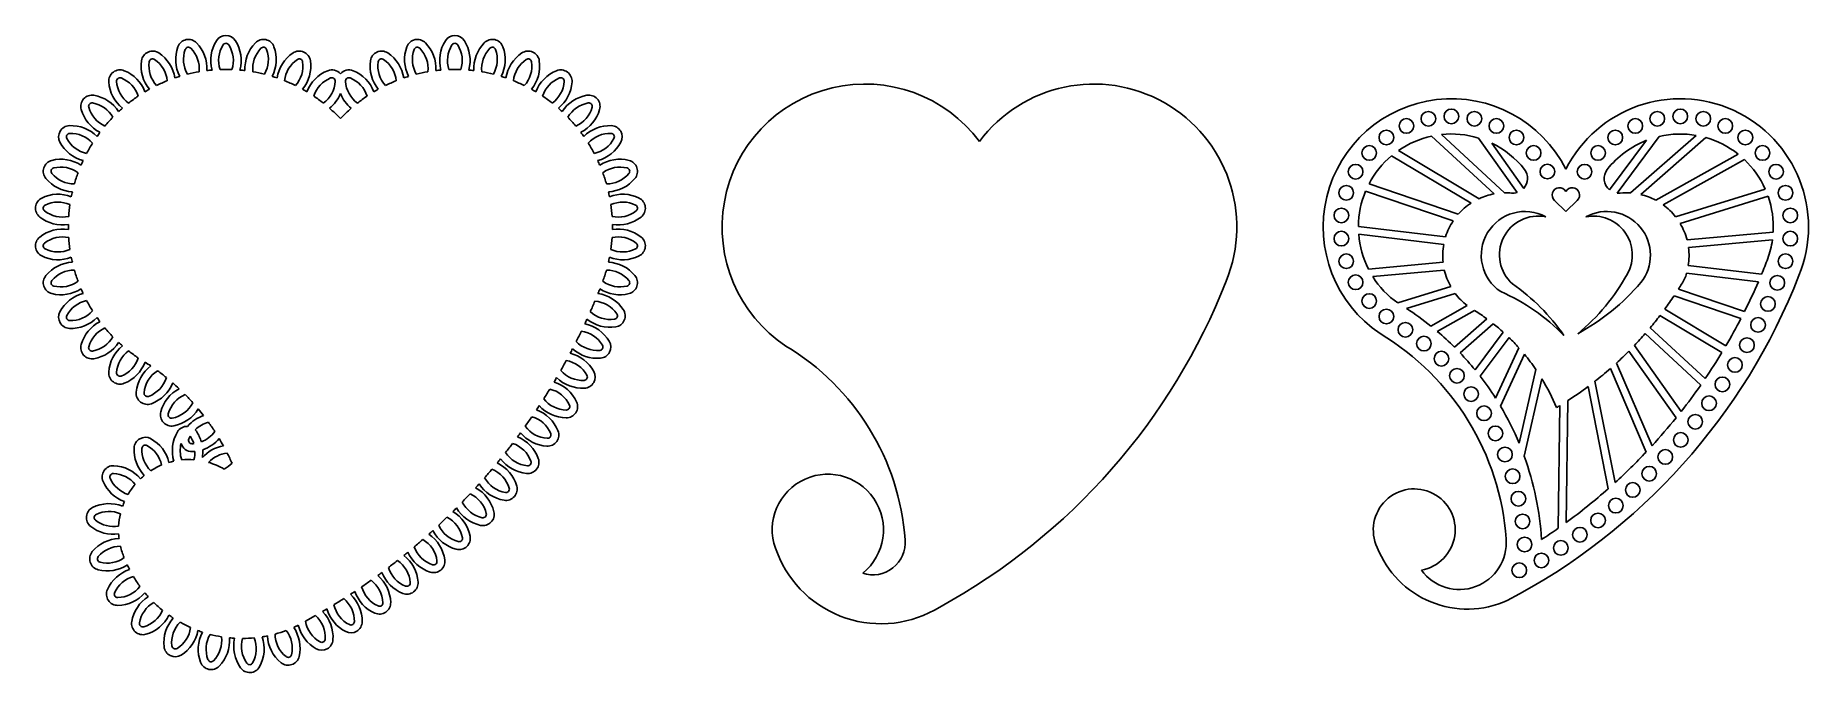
# Model space of a CAD drawing. Extents: x -90 to 273, y 41 to 171.
import ezdxf

# ---------------------------------------------------------------- set-up
doc = ezdxf.new("R2010")
doc.units = 0
doc.layers.get('0').update_dxf_attribs({"linetype": 'CONTINUOUS'})

msp = doc.modelspace()

# ---------------------------------------------------------------- linework, layer by layer
for p, q in [((208.484563, 138.916495), (195.725428, 150.718533)), ((210.608099, 139.131779), (197.730454, 151.043438)), ((213.17294, 139.18477), (205.303304, 150.327652)), ((214.534788, 140.030013), (208.007478, 149.27225)), ((232.096825, 139.733267), (239.664987, 149.861466)), ((233.611405, 139.087193), (242.260541, 150.66202)), ((236.397231, 139.100832), (249.824493, 150.868584)), ((238.461636, 138.782578), (251.749302, 150.427988)), ((203.792825, 137.032078), (187.545485, 146.705308)), ((205.409506, 137.931656), (188.914715, 147.752212)), ((241.519327, 137.625832), (258.352352, 147.045665)), ((243.064471, 136.657012), (259.637152, 145.931156)), ((200.139831, 133.410658), (182.234316, 139.495187)), ((201.167726, 134.751221), (182.919332, 140.952265)), ((245.583342, 134.226865), (263.901908, 139.90847)), ((246.5316, 132.845782), (264.49506, 138.417249)), ((223.157668, 135.345694), (220.818927, 137.582649)), ((223.157668, 135.345694), (225.496409, 137.582649)), ((198.577406, 130.156723), (180.755541, 132.271894)), ((198.187554, 128.591763), (180.813561, 130.653779)), ((247.925696, 129.504996), (265.532506, 131.117122)), ((248.23191, 127.926341), (265.374978, 129.496005)), ((198.045763, 124.937857), (182.81193, 123.543007)), ((198.311283, 123.355476), (183.677749, 122.015591)), ((248.182153, 124.26943), (263.155087, 122.492382)), ((199.624217, 119.972389), (188.799727, 116.615113)), ((247.833084, 122.69963), (262.504589, 120.958356)), ((200.530462, 118.578275), (190.572422, 115.489734)), ((203.002238, 116.071502), (195.555764, 111.904422)), ((245.269344, 118.075058), (258.935513, 113.431115)), ((246.16846, 119.459382), (259.668724, 114.871815)), ((204.505639, 115.079323), (196.881917, 110.813055)), ((207.032133, 113.365041), (200.418109, 107.568461)), ((208.330543, 112.375464), (201.539961, 106.424148)), ((242.394581, 114.049627), (255.058616, 106.509801)), ((243.358648, 115.337755), (255.877127, 107.884588)), ((210.367476, 110.65366), (204.611162, 102.950192)), ((211.543122, 109.554003), (205.641055, 101.655478)), ((239.369372, 110.348438), (250.723026, 99.846452)), ((240.408892, 111.566423), (251.640137, 101.177664)), ((213.533758, 107.48513), (208.783476, 97.189686)), ((214.681764, 106.154187), (209.791045, 95.554369)), ((236.053471, 106.787457), (245.68518, 93.149597)), ((237.18819, 107.954299), (246.723756, 94.452572)), ((217.033503, 103.02903), (213.615985, 87.948318)), ((232.251623, 103.220129), (239.573758, 86.162267)), ((233.50957, 104.345877), (240.765759, 87.441645)), ((218.247511, 101.146715), (214.653765, 85.288348)), ((227.684329, 99.531122), (231.826394, 78.672485)), ((229.100823, 100.612551), (233.210942, 79.914786)), ((221.944795, 95.656557), (221.608602, 70.590884)), ((223.558515, 96.668723), (223.224319, 71.752016)), ((-34.46475, 51.572029), (-32.428954, 52.728956))]:
    msp.add_line(p, q)
for centre in [(199.764275, 154.752552), (246.551061, 154.752552), (190.568297, 152.797886), (195.063564, 154.258487), (204.464985, 154.258487), (208.960252, 152.797886), (237.355084, 152.797886), (241.850351, 154.258487), (251.251771, 154.258487), (255.747038, 152.797886), (182.962388, 147.27187), (186.474939, 150.434585), (213.05361, 150.434585), (216.566161, 147.27187), (229.749175, 147.27187), (233.261725, 150.434585), (259.840397, 150.434585), (263.352947, 147.27187), (219.380845, 143.474722), (180.184161, 143.447968), (226.970947, 143.447968), (266.131175, 143.447968), (178.261678, 139.130001), (268.053658, 139.130001), (177.278962, 134.506685), (269.036374, 134.506685), (177.278962, 129.780082), (269.036374, 129.780082), (178.261678, 125.156766), (268.053658, 125.156766), (180.184161, 120.838799), (266.375916, 120.737947), (182.962388, 117.014897), (264.466845, 116.414034), (186.474939, 113.852182), (190.348784, 111.144028), (262.438755, 112.144651), (194.138462, 108.319294), (260.165382, 108.000673), (197.722385, 105.237691), (257.718214, 103.956895), (200.896756, 101.735671), (255.150868, 99.988329), (203.786377, 97.995234), (206.430143, 94.077163), (252.431547, 96.122314), (208.7615, 89.965527), (249.597376, 92.339689), (210.708162, 85.658407), (246.649033, 88.645362), (243.469395, 85.148123), (212.280735, 81.201077), (236.83456, 78.415699), (240.197766, 81.736786), (213.455986, 76.622915), (233.369418, 75.201111), (214.303603, 71.972934), (229.733046, 72.181579), (226.017565, 69.25994), (214.715522, 67.264314), (218.163786, 64.000706), (222.131689, 66.569076), (213.640308, 62.004055)]:
    msp.add_circle(centre, 1.5)
for centre, radius, start, end in [((-58.383629, 168.178736), 2.3, 44.241344, 159.758656), ((-50.724079, 168.983787), 2.3, 32.241344, 147.758656), ((-43.064528, 168.178736), 2.3, 20.241344, 135.758656), ((-11.596843, 168.178736), 2.3, 44.241344, 159.758656), ((-3.937292, 168.983787), 2.3, 32.241344, 147.758656), ((3.722258, 168.178736), 2.3, 20.241344, 135.758656), ((-65.708421, 165.798767), 2.3, 56.241344, 171.758656), ((-68.62364, 161.437259), 7.546071, 8.954277, 56.241344), ((-53.461537, 166.363725), 7.546071, 159.758656, 207.045723), ((-53.461537, 166.363725), 5.946071, 159.758656, 210.181471), ((-58.383629, 168.178736), 0.7, 44.241344, 159.758656), ((-62.141953, 164.518646), 5.946071, 353.818529, 44.241344), ((-62.141953, 164.518646), 7.546071, 356.954277, 44.241344), ((-46.286908, 166.185078), 7.546071, 147.758656, 195.045723), ((-46.286908, 166.185078), 5.946071, 147.758656, 198.181471), ((-50.724079, 168.983787), 0.7, 32.241344, 147.758656), ((-55.161249, 166.185078), 5.946071, 341.818529, 32.241344), ((-55.161249, 166.185078), 7.546071, 344.954277, 32.241344), ((-39.306204, 164.518646), 7.546071, 135.758656, 183.045723), ((-39.306204, 164.518646), 5.946071, 135.758656, 186.181471), ((-43.064528, 168.178736), 0.7, 20.241344, 135.758656), ((-47.98662, 166.363725), 5.946071, 329.818529, 20.241344), ((-47.98662, 166.363725), 7.546071, 332.954277, 20.241344), ((-32.824517, 161.437259), 7.546071, 123.758656, 171.045723), ((-35.739736, 165.798767), 2.3, 8.241344, 123.758656), ((-18.921634, 165.798767), 2.3, 56.241344, 171.758656), ((-21.836854, 161.437259), 7.546071, 8.954277, 56.241344), ((-6.674751, 166.363725), 7.546071, 159.758656, 207.045723), ((-6.674751, 166.363725), 5.946071, 159.758656, 210.181471), ((-11.596843, 168.178736), 0.7, 44.241344, 159.758656), ((-15.355166, 164.518646), 5.946071, 353.818529, 44.241344), ((-15.355166, 164.518646), 7.546071, 356.954277, 44.241344), ((0.499879, 166.185078), 7.546071, 147.758656, 195.045723), ((0.499879, 166.185078), 5.946071, 147.758656, 198.181471), ((-3.937292, 168.983787), 0.7, 32.241344, 147.758656), ((-8.374463, 166.185078), 5.946071, 341.818529, 32.241344), ((-8.374463, 166.185078), 7.546071, 344.954277, 32.241344), ((7.480582, 164.518646), 7.546071, 135.758656, 183.045723), ((7.480582, 164.518646), 5.946071, 135.758656, 186.181471), ((3.722258, 168.178736), 0.7, 20.241344, 135.758656), ((-1.199834, 166.363725), 5.946071, 329.818529, 20.241344), ((-1.199834, 166.363725), 7.546071, 332.954277, 20.241344), ((13.962269, 161.437259), 7.546071, 123.758656, 171.045723), ((11.04705, 165.798767), 2.3, 8.241344, 123.758656), ((-72.378324, 161.947896), 2.3, 68.241344, 183.758656), ((-74.323031, 157.075589), 7.546071, 20.954277, 68.241344), ((-60.516526, 165.046779), 7.546071, 171.758656, 219.045723), ((-60.516526, 165.046779), 5.946071, 171.758656, 222.181471), ((-65.708421, 165.798767), 0.7, 56.241344, 171.758656), ((-68.62364, 161.437259), 5.946071, 5.818529, 56.241344), ((-50.724079, 132.143383), 32.209168, 99.843452, 104.156548), ((-50.724079, 132.143383), 32.209168, 95.076786, 96.923214), ((-50.724079, 132.143383), 32.209168, 87.843452, 92.156548), ((-50.724079, 132.143383), 32.209168, 83.076786, 84.923214), ((-50.724079, 132.143383), 32.209168, 75.843452, 80.156548), ((-32.824517, 161.437259), 5.946071, 123.758656, 174.181471), ((-40.931631, 165.046779), 5.946071, 317.818529, 8.241344), ((-35.739736, 165.798767), 0.7, 8.241344, 123.758656), ((-40.931631, 165.046779), 7.546071, 320.954277, 8.241344), ((-27.125126, 157.075589), 7.546071, 111.758656, 159.045723), ((-29.069833, 161.947896), 2.3, 40.87396, 111.758656), ((-25.591538, 161.947896), 2.3, 68.241344, 139.12604), ((-27.536245, 157.075589), 7.546071, 20.954277, 68.241344), ((-13.72974, 165.046779), 7.546071, 171.758656, 219.045723), ((-13.72974, 165.046779), 5.946071, 171.758656, 222.181471), ((-18.921634, 165.798767), 0.7, 56.241344, 171.758656), ((-21.836854, 161.437259), 5.946071, 5.818529, 56.241344), ((-3.937292, 132.143383), 32.209168, 99.843452, 104.156548), ((-3.937292, 132.143383), 32.209168, 95.076786, 96.923214), ((-3.937292, 132.143383), 32.209168, 87.843452, 92.156548), ((-3.937292, 132.143383), 32.209168, 83.076786, 84.923214), ((-3.937292, 132.143383), 32.209168, 75.843452, 80.156548), ((13.962269, 161.437259), 5.946071, 123.758656, 174.181471), ((5.855155, 165.046779), 5.946071, 317.818529, 8.241344), ((11.04705, 165.798767), 0.7, 8.241344, 123.758656), ((5.855155, 165.046779), 7.546071, 320.954277, 8.241344), ((19.66166, 157.075589), 7.546071, 111.758656, 159.045723), ((17.716954, 161.947896), 2.3, 356.241344, 111.758656), ((-67.143538, 162.291796), 7.546071, 183.758656, 231.045723), ((-72.378324, 161.947896), 0.7, 68.241344, 183.758656), ((-67.143538, 162.291796), 5.946071, 183.758656, 234.181471), ((-74.323031, 157.075589), 5.946071, 17.818529, 68.241344), ((-50.724079, 132.143383), 32.209168, 119.076786, 120.923214), ((-50.724079, 132.143383), 32.209168, 111.843452, 116.156548), ((-50.724079, 132.143383), 32.209168, 107.076786, 108.923214), ((-50.724079, 132.143383), 32.209168, 71.076786, 72.923214), ((-50.724079, 132.143383), 32.209168, 63.843452, 68.156548), ((-50.724079, 132.143383), 32.209168, 59.076786, 60.923214), ((-27.125126, 157.075589), 5.946071, 111.758656, 162.181471), ((-34.304619, 162.291796), 5.946071, 305.818529, 356.241344), ((-29.069833, 161.947896), 0.7, 356.241344, 111.758656), ((-25.591538, 161.947896), 0.7, 68.241344, 183.758656), ((-20.356752, 162.291796), 5.946071, 183.758656, 234.181471), ((-27.536245, 157.075589), 5.946071, 17.818529, 68.241344), ((-3.937292, 132.143383), 32.209168, 119.076786, 120.923214), ((-3.937292, 132.143383), 32.209168, 111.843452, 116.156548), ((-3.937292, 132.143383), 32.209168, 107.076786, 108.923214), ((-3.937292, 132.143383), 32.209168, 71.076786, 72.923214), ((-3.937292, 132.143383), 32.209168, 63.843452, 68.156548), ((-3.937292, 132.143383), 32.209168, 59.076786, 60.923214), ((19.66166, 157.075589), 5.946071, 111.758656, 162.181471), ((12.482167, 162.291796), 5.946071, 305.818529, 356.241344), ((12.482167, 162.291796), 7.546071, 308.954277, 356.241344), ((17.716954, 161.947896), 0.7, 356.241344, 111.758656), ((79.899014, 132.143383), 29.209168, 36.78462, 236.37268), ((126.6858, 132.143383), 29.209168, 337.779003, 143.21538), ((-78.101834, 156.794425), 2.3, 80.241344, 195.758656), ((-73.052941, 158.219184), 7.546071, 195.758656, 243.045723), ((-78.101834, 156.794425), 0.7, 80.241344, 195.758656), ((-73.052941, 158.219184), 5.946071, 195.758656, 246.181471), ((-78.991034, 151.624263), 5.946071, 29.818529, 80.241344), ((-78.991034, 151.624263), 7.546071, 32.954277, 80.241344), ((-50.724079, 132.143383), 32.209168, 131.076786, 132.923214), ((-50.724079, 132.143383), 32.209168, 123.843452, 128.156548), ((-50.724079, 132.143383), 32.209168, 51.843452, 56.156548), ((-50.724079, 132.143383), 32.209168, 43.423225, 48.923214), ((-34.304619, 162.291796), 7.546071, 308.954277, 337.545151), ((-20.356752, 162.291796), 7.546071, 202.454849, 231.045723), ((-3.937292, 132.143383), 32.209168, 131.076786, 136.576775), ((-3.937292, 132.143383), 32.209168, 123.843452, 128.156548), ((-3.937292, 132.143383), 32.209168, 51.843452, 56.156548), ((-3.937292, 132.143383), 32.209168, 47.076786, 48.923214), ((24.329664, 151.624263), 7.546071, 99.758656, 147.045723), ((24.329664, 151.624263), 5.946071, 99.758656, 150.181471), ((18.39157, 158.219184), 5.946071, 293.818529, 344.241344), ((18.39157, 158.219184), 7.546071, 296.954277, 344.241344), ((23.440463, 156.794425), 2.3, 344.241344, 99.758656), ((23.440463, 156.794425), 0.7, 344.241344, 99.758656), ((199.764275, 132.143383), 26.209168, 26.802612, 236.22182), ((246.551061, 132.143383), 26.209168, 337.732094, 153.197388), ((-82.628804, 150.563585), 2.3, 92.241344, 207.758656), ((-82.423636, 145.321528), 7.546071, 44.954277, 92.241344), ((-50.724079, 132.143383), 32.209168, 135.843452, 140.156548), ((-3.937292, 132.143383), 32.209168, 39.843452, 44.156548), ((27.762265, 145.321528), 7.546071, 87.758656, 135.045723), ((27.967433, 150.563585), 2.3, 332.241344, 87.758656), ((-77.986465, 153.006933), 7.546071, 207.758656, 255.045723), ((-82.628804, 150.563585), 0.7, 92.241344, 207.758656), ((-77.986465, 153.006933), 5.946071, 207.758656, 258.181471), ((-82.423636, 145.321528), 5.946071, 41.818529, 92.241344), ((-50.724079, 132.143383), 32.209168, 147.843452, 152.156548), ((-50.724079, 132.143383), 32.209168, 143.076786, 144.923214), ((-3.937292, 132.143383), 32.209168, 35.076786, 36.923214), ((27.762265, 145.321528), 5.946071, 87.758656, 138.181471), ((-3.937292, 132.143383), 32.209168, 27.843452, 32.156548), ((23.325095, 153.006933), 5.946071, 281.818529, 332.241344), ((23.325095, 153.006933), 7.546071, 284.954277, 332.241344), ((27.967433, 150.563585), 0.7, 332.241344, 87.758656), ((199.764275, 132.143383), 19.009168, 102.267042, 124.802824), ((199.764275, 132.143383), 19.009168, 73.058972, 96.141922), ((199.764275, 132.143383), 19.009168, 38.291714, 64.300986), ((246.551061, 132.143383), 19.009168, 111.238449, 141.708286), ((246.551061, 132.143383), 19.009168, 80.08408, 103.044511), ((246.551061, 132.143383), 19.009168, 51.623887, 74.129757), ((-85.761384, 143.527694), 2.3, 104.241344, 219.758656), ((-84.470815, 138.442845), 7.546071, 56.954277, 104.241344), ((-50.724079, 132.143383), 32.209168, 155.076786, 156.923214), ((-3.937292, 132.143383), 32.209168, 23.076786, 24.923214), ((29.809444, 138.442845), 7.546071, 75.758656, 123.045723), ((31.100014, 143.527694), 2.3, 320.241344, 75.758656), ((199.764275, 132.143383), 19.009168, 129.999731, 152.393167), ((246.551061, 132.143383), 19.009168, 24.110117, 46.495663), ((-81.728493, 146.882846), 7.546071, 219.758656, 267.045723), ((-85.761384, 143.527694), 0.7, 104.241344, 219.758656), ((-81.728493, 146.882846), 5.946071, 219.758656, 270.181471), ((-84.470815, 138.442845), 5.946071, 53.818529, 104.241344), ((-50.724079, 132.143383), 32.209168, 159.843452, 164.156548), ((29.809444, 138.442845), 5.946071, 75.758656, 126.181471), ((-3.937292, 132.143383), 32.209168, 15.843452, 20.156548), ((27.067122, 146.882846), 5.946071, 269.818529, 320.241344), ((27.067122, 146.882846), 7.546071, 272.954277, 320.241344), ((31.100014, 143.527694), 0.7, 320.241344, 75.758656), ((212.329326, 142.063713), 3, 317.320226, 38.291714), ((233.986009, 142.063713), 3, 141.708286, 230.969928), ((-87.362666, 135.994254), 2.3, 116.241344, 231.758656), ((-85.0431, 131.288846), 7.546071, 68.954277, 116.241344), ((-50.724079, 132.143383), 32.209168, 167.076786, 168.923214), ((-3.937292, 132.143383), 32.209168, 11.076786, 12.923214), ((30.381729, 131.288846), 7.546071, 63.758656, 111.045723), ((32.701296, 135.994254), 2.3, 308.241344, 63.758656), ((199.764275, 132.143383), 19.009168, 157.247549, 179.612651), ((210.83923, 126.271105), 12.86275, 100.548102, 114.968996), ((210.83923, 126.271105), 12.86275, 84.60987, 91.029605), ((212.329326, 142.063713), 3, 264.60987, 286.332118), ((221.855736, 138.666635), 1.5, 29.778182, 226.274333), ((224.4596, 138.666635), 1.5, 313.725667, 150.221818), ((233.986009, 142.063713), 3, 262.826867, 275.39013), ((235.476105, 126.271105), 12.86275, 85.893425, 95.39013), ((235.476105, 126.271105), 12.86275, 61.977162, 76.578866), ((246.551061, 132.143383), 19.009168, 356.905227, 19.271456), ((-84.115478, 140.114573), 7.546071, 231.758656, 279.045723), ((-87.362666, 135.994254), 0.7, 116.241344, 231.758656), ((-84.115478, 140.114573), 5.946071, 231.758656, 282.181471), ((-85.0431, 131.288846), 5.946071, 65.818529, 116.241344), ((-50.724079, 132.143383), 32.209168, 171.843452, 176.156548), ((30.381729, 131.288846), 5.946071, 63.758656, 114.181471), ((-3.937292, 132.143383), 32.209168, 3.843452, 8.156548), ((29.454108, 140.114573), 5.946071, 257.818529, 308.241344), ((29.454108, 140.114573), 7.546071, 260.954277, 308.241344), ((32.701296, 135.994254), 0.7, 308.241344, 63.758656), ((210.83923, 126.271105), 12.86275, 123.217227, 138.755242), ((214.806557, 126.373361), 8.935301, 61.547179, 236.22182), ((217.516911, 126.446267), 7.935301, 78.760047, 228.442819), ((231.508778, 126.373361), 8.935301, 321.244944, 118.452821), ((228.798424, 126.446267), 7.935301, 330.912862, 101.239953), ((235.476105, 126.271105), 12.86275, 38.207522, 53.846618), ((-84.115478, 124.172194), 7.546071, 80.954277, 128.241344), ((-50.724079, 132.143383), 32.209168, 179.076786, 180.923214), ((-3.937292, 132.143383), 32.209168, 359.076786, 0.923214), ((29.454108, 124.172194), 7.546071, 51.758656, 99.045723), ((199.764275, 132.143383), 19.009168, 184.494444, 206.899895), ((210.83923, 126.271105), 12.86275, 146.285396, 162.417247), ((235.476105, 126.271105), 12.86275, 14.56127, 30.73985), ((-87.362666, 128.292513), 2.3, 128.241344, 243.758656), ((-87.362666, 128.292513), 0.7, 128.241344, 243.758656), ((-84.115478, 124.172194), 5.946071, 77.818529, 128.241344), ((-85.0431, 132.997921), 5.946071, 243.758656, 294.181471), ((-50.724079, 132.143383), 32.209168, 183.843452, 188.156548), ((-3.937292, 132.143383), 32.209168, 351.843452, 356.156548), ((30.381729, 132.997921), 5.946071, 245.818529, 296.241344), ((29.454108, 124.172194), 5.946071, 51.758656, 102.181471), ((32.701296, 128.292513), 0.7, 296.241344, 51.758656), ((32.701296, 128.292513), 2.3, 296.241344, 51.758656), ((210.83923, 126.271105), 12.86275, 169.605956, 185.9495), ((235.476105, 126.271105), 12.86275, 351.047362, 7.393575), ((246.551061, 132.143383), 19.009168, 340.143886, 351.994481), ((-85.0431, 132.997921), 7.546071, 243.758656, 291.045723), ((-81.728493, 117.403921), 7.546071, 92.954277, 140.241344), ((-81.728493, 117.403921), 5.946071, 89.818529, 140.241344), ((-50.724079, 132.143383), 32.209168, 191.076786, 192.923214), ((-50.724079, 132.143383), 32.209168, 195.843452, 200.156548), ((-3.937292, 132.143383), 32.209168, 339.843452, 344.156548), ((27.067122, 117.403921), 5.946071, 39.758656, 90.181471), ((-3.937292, 132.143383), 32.209168, 347.076786, 348.923214), ((27.067122, 117.403921), 7.546071, 39.758656, 87.045723), ((30.381729, 132.997921), 7.546071, 248.954277, 296.241344), ((210.83923, 126.271105), 12.86275, 193.101236, 209.319986), ((152.448309, 168.532279), 119.898553, 337.41892, 339.062569), ((-85.761384, 120.759073), 2.3, 140.241344, 255.758656), ((-85.761384, 120.759073), 0.7, 140.241344, 255.758656), ((-84.470815, 125.843922), 5.946071, 255.758656, 306.181471), ((29.809444, 125.843922), 5.946071, 233.818529, 284.241344), ((31.100014, 120.759073), 0.7, 284.241344, 39.758656), ((31.100014, 120.759073), 2.3, 284.241344, 39.758656), ((32.583048, 168.532279), 130.098553, 298.752412, 338.616422), ((199.764275, 132.143383), 19.009168, 212.193795, 234.773997), ((152.448309, 168.532279), 127.098553, 297.514294, 338.626516), ((189.104937, 86.91046), 40.800057, 34.394047, 55.434286), ((198.769854, 142.857178), 42.155479, 309.516242, 331.261998), ((203.699825, 150.514202), 45.755479, 298.586673, 319.469588), ((183.038788, 159.477817), 74.745104, 327.629042, 329.484016), ((235.476105, 126.271105), 12.86275, 338.3417, 343.879385), ((152.448309, 168.532279), 119.898553, 333.413468, 336.622666), ((-84.470815, 125.843922), 7.546071, 255.758656, 303.045723), ((-77.986465, 111.279834), 7.546071, 104.954277, 152.241344), ((-77.986465, 111.279834), 5.946071, 101.818529, 152.241344), ((-50.724079, 132.143383), 32.209168, 203.076786, 204.923214), ((-50.724079, 132.143383), 32.209168, 207.843452, 212.156548), ((-98.040044, 168.532279), 133.098553, 336.213448, 337.220439), ((24.248277, 111.067693), 5.946071, 34.09501, 85.865296), ((-98.040044, 168.532279), 133.098553, 337.937619, 338.389627), ((24.248277, 111.067693), 7.546071, 34.09501, 81.893103), ((29.809444, 125.843922), 7.546071, 237.031028, 284.241344), ((210.83923, 126.271105), 12.86275, 216.731826, 232.462679), ((193.458336, 81.578904), 40.800057, 44.071579, 66.329306), ((183.038788, 159.477817), 74.745104, 323.804578, 326.363686), ((-82.628804, 113.723182), 2.3, 152.241344, 267.758656), ((-82.628804, 113.723182), 0.7, 152.241344, 267.758656), ((-82.423636, 118.965239), 7.546071, 267.758656, 315.045723), ((-82.423636, 118.965239), 5.946071, 267.758656, 318.181471), ((-73.052941, 106.067583), 7.546071, 116.954277, 164.241344), ((-50.724079, 132.143383), 32.209168, 215.076786, 216.923214), ((21.111987, 104.966364), 7.546071, 30.456065, 78.440737), ((-98.040044, 168.532279), 133.098553, 335.036561, 335.494312), ((27.810142, 119.195857), 7.546071, 231.075752, 278.577697), ((27.810142, 119.195857), 5.946071, 226.966197, 278.577697), ((28.592596, 114.008467), 0.7, 278.577697, 34.09501), ((28.592596, 114.008467), 2.3, 278.577697, 34.09501), ((157.757068, 64.622691), 60.533491, 51.359917, 57.173122), ((181.8909, 79.031), 42.554765, 53.786403, 57.898096), ((181.8909, 79.031), 42.554765, 47.996593, 51.588238), ((183.038788, 159.477817), 74.745104, 320.133789, 322.571221), ((152.448309, 168.532279), 119.898553, 329.613864, 332.640966), ((-73.052941, 106.067583), 5.946071, 113.818529, 164.241344), ((-78.991034, 112.662504), 5.946071, 279.758656, 330.181471), ((-50.724079, 132.143383), 32.209168, 219.843452, 224.156548), ((25.182557, 112.852073), 5.946071, 223.612508, 274.938753), ((-98.040044, 168.532279), 133.098553, 333.310618, 334.321614), ((21.111987, 104.966364), 5.946071, 30.456065, 82.250503), ((25.634195, 107.62548), 2.3, 274.938753, 30.456065), ((157.757068, 64.622691), 53.333491, 4.086024, 59.041753), ((157.757068, 64.622691), 60.533491, 45.190565, 49.734236), ((181.8909, 79.031), 42.554765, 41.962751, 45.829055), ((183.038788, 159.477817), 74.745104, 316.423459, 318.906309), ((-78.101834, 107.492342), 2.3, 164.241344, 279.758656), ((-78.101834, 107.492342), 0.7, 164.241344, 279.758656), ((-78.991034, 112.662504), 7.546071, 279.758656, 327.045723), ((-67.143538, 101.994971), 7.546071, 128.954277, 176.241344), ((-67.143538, 101.994971), 5.946071, 125.818529, 176.241344), ((-50.724079, 132.143383), 32.209168, 227.076786, 228.923214), ((-74.323031, 107.211178), 5.946071, 291.758656, 342.181471), ((-50.724079, 132.143383), 32.209168, 231.843452, 236.156548), ((17.831231, 99.004016), 7.546071, 28.479336, 76.204231), ((-98.040044, 168.532279), 133.098553, 332.139398, 332.589971), ((25.182557, 112.852073), 7.546071, 227.825307, 274.938753), ((25.634195, 107.62548), 0.7, 274.938753, 30.456065), ((37.891807, 64.622691), 50.333491, 4.072132, 59.122315), ((157.757068, 64.622691), 60.533491, 39.28379, 43.673733), ((181.8909, 79.031), 42.554765, 34.32822, 39.596083), ((183.038788, 159.477817), 74.745104, 312.472684, 315.175794), ((152.448309, 168.532279), 119.898553, 325.822165, 328.849268), ((-72.378324, 102.338871), 2.3, 176.241344, 291.758656), ((-72.378324, 102.338871), 0.7, 176.241344, 291.758656), ((-74.323031, 107.211178), 7.546071, 291.758656, 339.151302), ((-61.551626, 97.718812), 7.546071, 126.976699, 174.844577), ((-61.551626, 97.718812), 5.946071, 121.968055, 174.844577), ((-92.731285, 64.622691), 47.333491, 55.748169, 57.459849), ((-92.731285, 64.622691), 47.333491, 50.95094, 53.685754), ((22.171384, 106.744624), 5.946071, 221.315004, 272.962024), ((-98.040044, 168.532279), 133.098553, 330.414706, 331.421762), ((17.831231, 99.004016), 5.946071, 28.479336, 80.208782), ((22.44247, 101.505562), 0.7, 272.962024, 28.479336), ((22.44247, 101.505562), 2.3, 272.962024, 28.479336), ((157.757068, 64.622691), 60.533491, 32.547567, 37.717851), ((183.038788, 159.477817), 74.745104, 308.043158, 311.178632), ((-66.776474, 98.190212), 2.3, 174.844577, 290.36189), ((-66.776474, 98.190212), 0.7, 174.844577, 290.36189), ((-68.601837, 103.108475), 5.946071, 290.36189, 343.1228), ((-68.601837, 103.108475), 7.546071, 290.36189, 338.005621), ((-56.761619, 92.43357), 7.546071, 117.956332, 165.243398), ((-56.761619, 92.43357), 5.946071, 112.940829, 165.243398), ((-92.731285, 64.622691), 47.333491, 46.750038, 48.883202), ((-92.731285, 64.622691), 47.333491, 41.912709, 44.68729), ((-98.040044, 168.532279), 133.098553, 327.512546, 328.521458), ((14.083015, 93.249218), 5.946071, 24.628728, 76.499342), ((-98.040044, 168.532279), 133.098553, 329.236554, 329.696055), ((14.083015, 93.249218), 7.546071, 24.628728, 72.678489), ((22.171384, 106.744624), 7.546071, 225.390853, 272.962024), ((181.8909, 79.031), 42.554765, 22.37862, 31.312135), ((183.038788, 159.477817), 74.745104, 302.82708, 306.677046), ((152.448309, 168.532279), 119.898553, 321.840465, 325.049663), ((-61.834656, 93.769815), 2.3, 165.243398, 280.760711), ((-62.814138, 98.923636), 5.946071, 280.760711, 333.185589), ((-62.814138, 98.923636), 7.546071, 280.760711, 328.28276), ((-92.731285, 64.622691), 47.333491, 37.755308, 39.855387), ((-98.040044, 168.532279), 133.098553, 326.341181, 326.791578), ((10.147121, 87.67807), 7.546071, 22.167459, 69.86366), ((18.933193, 100.680888), 7.546071, 221.95449, 269.111415), ((18.933193, 100.680888), 5.946071, 217.720022, 269.111415), ((18.851837, 95.435448), 2.3, 269.111415, 24.628728), ((18.851837, 95.435448), 0.7, 269.111415, 24.628728), ((157.757068, 64.622691), 60.533491, 22.664492, 30.729432), ((183.038788, 159.477817), 74.745104, 300.736928, 301.366856), ((-61.834656, 93.769815), 0.7, 165.243398, 280.760711), ((-58.660552, 89.11034), 2.3, 87.763773, 149.552637), ((-52.871711, 86.46253), 7.546071, 108.834665, 139.046359), ((-52.871711, 86.46253), 5.946071, 103.779964, 134.240011), ((-58.660552, 89.11034), 2.3, 34.035324, 44.500146), ((-92.731285, 64.622691), 47.333491, 32.946394, 35.690647), ((-98.040044, 168.532279), 133.098553, 324.609896, 325.625763), ((15.31197, 94.894598), 5.946071, 215.407296, 266.650147), ((10.147121, 87.67807), 5.946071, 22.167459, 73.708182), ((152.448309, 168.532279), 119.898553, 317.442712, 321.044211), ((-61.968055, 86.610785), 7.546071, 177.164103, 223.810672), ((-67.207701, 86.870337), 2.3, 61.64679, 177.164103), ((-67.207701, 86.870337), 0.7, 61.64679, 177.164103), ((-69.69909, 82.253602), 5.946071, 12.172062, 61.64679), ((-69.69909, 82.253602), 7.546071, 13.747054, 61.64679), ((-54.137941, 86.451911), 7.546071, 149.552637, 196.558543), ((-54.137941, 86.451911), 5.946071, 165.557402, 198.603125), ((-57.681715, 88.556599), 2.3, 195.681811, 271.991076), ((-57.681715, 88.556599), 0.7, 156.473763, 271.991076), ((-52.871711, 86.46253), 5.946071, 150.135565, 156.473763), ((-63.007932, 86.174093), 5.946071, 16.663668, 33.124375), ((-57.863984, 93.799502), 5.946071, 271.991076, 275.330695), ((-63.007932, 86.174093), 7.546071, 15.902038, 34.035324), ((-57.863984, 93.799502), 5.946071, 290.819116, 324.719913), ((-49.904745, 80.013775), 7.546071, 100.338497, 138.43278), ((-57.863984, 93.799502), 7.546071, 288.445979, 319.697956), ((-92.731285, 64.622691), 47.333491, 28.815966, 30.883332), ((-98.040044, 168.532279), 133.098553, 321.720536, 322.719849), ((6.028663, 82.257138), 5.946071, 20.096199, 72.018633), ((-98.040044, 168.532279), 133.098553, 323.439156, 323.890907), ((6.028663, 82.257138), 7.546071, 20.096199, 67.897296), ((15.31197, 94.894598), 7.546071, 219.506647, 266.650147), ((15.005428, 89.657491), 2.3, 266.650147, 22.167459), ((15.005428, 89.657491), 0.7, 266.650147, 22.167459), ((-73.736076, 81.069927), 2.3, 87.749561, 203.266874), ((-73.942076, 75.827902), 7.546071, 40.292808, 87.749561), ((-61.968055, 86.610785), 5.946071, 177.164103, 225.925976), ((-58.322051, 70.259004), 14.369522, 112.78369, 122.790163), ((-58.322051, 70.259004), 14.369522, 102.250511, 106.358518), ((-58.322051, 70.259004), 14.369522, 85.827895, 95.796605), ((-57.863984, 93.799502), 7.546071, 271.991076, 276.092325), ((-63.007932, 86.174093), 5.946071, 344.5537, 1.175246), ((-63.007932, 86.174093), 7.546071, 351.207129, 3.548383), ((-49.904745, 80.013775), 5.946071, 95.420299, 137.294163), ((-58.322051, 70.259004), 14.369522, 59.856515, 73.638437), ((-53.716986, 88.02756), 5.946071, 296.04559, 315.430525), ((-92.731285, 64.622691), 47.333491, 23.973248, 26.757911), ((-98.040044, 168.532279), 133.098553, 320.53336, 321.001843), ((1.464928, 77.118956), 7.546071, 16.120634, 64.518913), ((11.450961, 89.282281), 7.546071, 216.686617, 264.578886), ((11.450961, 89.282281), 5.946071, 212.607789, 264.578886), ((10.955337, 84.059674), 2.3, 264.578886, 20.096199), ((10.955337, 84.059674), 0.7, 264.578886, 20.096199), ((157.757068, 64.622691), 60.533491, 3.443371, 19.961712), ((152.448309, 168.532279), 119.898553, 312.344859, 316.607093), ((-68.916643, 83.1422), 7.546071, 203.266874, 250.174707), ((-73.736076, 81.069927), 0.7, 87.749561, 203.266874), ((-68.916643, 83.1422), 5.946071, 203.266874, 252.109158), ((-73.942076, 75.827902), 5.946071, 38.594605, 87.749561), ((-58.322051, 70.259004), 14.369522, 129.249029, 133.351421), ((-98.040044, 168.532279), 133.098553, 318.823756, 319.816055), ((7.361239, 83.75126), 5.946071, 208.618979, 260.603322), ((1.464928, 77.118956), 5.946071, 16.120634, 68.499999), ((72.301041, 70.259004), 11.369522, 308.853994, 204.914931), ((-58.322051, 70.259004), 14.369522, 139.783422, 149.81614), ((-98.040044, 168.532279), 133.098553, 315.921673, 316.922247), ((-3.298986, 72.222058), 5.946071, 13.277369, 65.372937), ((-98.040044, 168.532279), 133.098553, 317.638812, 318.101365), ((-3.298986, 72.222058), 7.546071, 13.277369, 61.444881), ((7.361239, 83.75126), 7.546071, 212.94826, 260.603322), ((6.504719, 78.575583), 2.3, 260.603322, 16.120634), ((6.504719, 78.575583), 0.7, 260.603322, 16.120634), ((192.166302, 70.259004), 8.369522, 280.024267, 205.49026), ((152.448309, 168.532279), 119.898553, 306.178238, 311.455926), ((-76.952526, 72.775057), 2.3, 116.264293, 231.781605), ((-74.631074, 68.070578), 7.546071, 68.422391, 116.264293), ((-76.952526, 72.775057), 0.7, 116.264293, 231.781605), ((-74.631074, 68.070578), 5.946071, 67.031356, 116.264293), ((-58.322051, 70.259004), 14.369522, 166.779771, 176.877658), ((-58.322051, 70.259004), 14.369522, 156.26265, 160.363851), ((-98.040044, 168.532279), 133.098553, 313.028893, 314.022642), ((-8.222055, 67.516803), 5.946071, 11.055219, 63.233307), ((-98.040044, 168.532279), 133.098553, 314.741658, 315.200398), ((-8.222055, 67.516803), 7.546071, 11.055219, 59.132113), ((2.919054, 78.553717), 7.546071, 210.2945, 257.760057), ((2.919054, 78.553717), 5.946071, 206.039425, 257.760057), ((1.806855, 73.426898), 2.3, 257.760057, 13.277369), ((1.806855, 73.426898), 0.7, 257.760057, 13.277369), ((-73.706988, 76.896676), 7.546071, 231.781605, 277.920027), ((-73.706988, 76.896676), 5.946071, 231.781605, 280.041315), ((-58.322051, 70.259004), 14.369522, 183.336952, 187.018365), ((-98.040044, 168.532279), 133.098553, 311.83964, 312.308665), ((-13.486935, 63.122898), 7.546071, 7.491932, 55.905476), ((-1.763186, 73.602601), 7.546071, 207.638891, 255.537906), ((-1.763186, 73.602601), 5.946071, 203.454448, 255.537906), ((-3.073337, 68.522763), 2.3, 255.537906, 11.055219), ((152.448309, 168.532279), 119.898553, 303.246229, 305.227427), ((-76.283538, 64.329207), 2.3, 140.100607, 255.61792), ((-72.258899, 60.964159), 7.546071, 92.468448, 140.100607), ((-72.258899, 60.964159), 5.946071, 90.356417, 140.100607), ((-58.322051, 70.259004), 14.369522, 193.476998, 203.298277), ((-98.040044, 168.532279), 133.098553, 308.94524, 309.408921), ((-6.662314, 68.795506), 7.546071, 204.253989, 251.974619), ((-6.662314, 68.795506), 5.946071, 199.924158, 251.974619), ((-98.040044, 168.532279), 133.098553, 310.131321, 311.122001), ((-13.486935, 63.122898), 5.946071, 7.491932, 59.910324), ((-3.073337, 68.522763), 0.7, 255.537906, 11.055219), ((83.174335, 73.843264), 22.779689, 201.567976, 301.757297), ((81.519565, 67.666701), 6.6, 251.575219, 4.608477), ((203.039596, 73.843264), 19.779689, 201.303581, 294.251671), ((201.384826, 67.666701), 9.6, 216.049538, 4.518049), ((-76.283538, 64.329207), 0.7, 140.100607, 255.61792), ((-74.980482, 69.41087), 7.546071, 255.61792, 302.968844), ((-74.980482, 69.41087), 5.946071, 255.61792, 305.591473), ((-68.065722, 54.970424), 7.546071, 108.17073, 155.796166), ((-47.448757, 73.843264), 25.779689, 204.677524, 206.998372), ((-11.842208, 64.312864), 5.946071, 197.23278, 248.777044), ((-98.040044, 168.532279), 133.098553, 307.225634, 308.229753), ((-18.972618, 59.029759), 5.946071, 4.294357, 56.334795), ((-18.972618, 59.029759), 7.546071, 4.294357, 52.485149), ((-8.285649, 63.806915), 2.3, 251.974619, 7.491932), ((-8.285649, 63.806915), 0.7, 251.974619, 7.491932), ((-72.850625, 57.121229), 2.3, 155.796166, 271.313479), ((-68.065722, 54.970424), 5.946071, 105.257505, 155.796166), ((-72.970878, 62.365921), 5.946071, 271.313479, 321.753502), ((-47.448757, 73.843264), 25.779689, 210.634664, 216.014596), ((-17.245592, 60.147497), 5.946071, 194.974893, 246.348347), ((-98.040044, 168.532279), 133.098553, 304.323877, 305.335833), ((-24.593474, 55.171297), 5.946071, 1.86566, 53.541869), ((-98.040044, 168.532279), 133.098553, 306.051633, 306.503978), ((-24.593474, 55.171297), 7.546071, 1.86566, 49.669334), ((-11.842208, 64.312864), 7.546071, 201.513281, 248.777044), ((-13.741275, 59.422588), 2.3, 248.777044, 4.294357), ((-13.741275, 59.422588), 0.7, 248.777044, 4.294357), ((-72.850625, 57.121229), 0.7, 155.796166, 271.313479), ((-72.970878, 62.365921), 7.546071, 271.313479, 318.76088), ((-62.542194, 50.24504), 7.546071, 122.640428, 170.263402), ((-62.542194, 50.24504), 5.946071, 119.580297, 170.263402), ((-47.448757, 73.843264), 25.779689, 219.65524, 221.981789), ((-47.448757, 73.843264), 25.779689, 225.62622, 230.969407), ((-98.040044, 168.532279), 133.098553, 301.424048, 302.437313), ((-22.832835, 56.201726), 5.946071, 192.102953, 243.427449), ((-30.424745, 51.606418), 5.946071, 358.944762, 50.581429), ((-98.040044, 168.532279), 133.098553, 303.152921, 303.604403), ((-30.424745, 51.606418), 7.546071, 358.944762, 46.72293), ((-17.245592, 60.147497), 7.546071, 199.107711, 246.348347), ((-19.350185, 55.342089), 2.3, 246.348347, 1.86566), ((-19.350185, 55.342089), 0.7, 246.348347, 1.86566), ((-67.712699, 51.13225), 2.3, 170.263402, 285.780715), ((-67.712699, 51.13225), 0.7, 170.263402, 285.780715), ((-69.139401, 56.180594), 5.946071, 285.780715, 336.581346), ((-69.139401, 56.180594), 7.546071, 285.780715, 333.616608), ((-55.87628, 47.202785), 7.546071, 138.212154, 186.292159), ((-47.448757, 73.843264), 25.779689, 234.608509, 236.964536), ((-55.87628, 47.202785), 5.946071, 135.320383, 186.292159), ((-47.448757, 73.843264), 25.779689, 240.599671, 245.933947), ((-47.448757, 73.843264), 25.779689, 294.213445, 296.529433), ((-28.601153, 52.558937), 7.546071, 193.650716, 241.044593), ((-28.601153, 52.558937), 5.946071, 189.553971, 241.044593), ((-36.377555, 48.283249), 5.946071, 356.561905, 48.389066), ((-98.040044, 168.532279), 133.098553, 300.252592, 300.704667), ((-36.377555, 48.283249), 7.546071, 356.561905, 44.369183), ((-22.832835, 56.201726), 7.546071, 196.229393, 243.427449), ((-25.179564, 51.509805), 2.3, 243.427449, 358.944762), ((-25.179564, 51.509805), 0.7, 243.427449, 358.944762), ((-63.855933, 51.085964), 5.946071, 301.809471, 352.447548), ((-63.855933, 51.085964), 7.546071, 301.809471, 349.284356), ((-47.448757, 73.843264), 25.779689, 249.584316, 251.73145), ((-48.843551, 45.865036), 7.546071, 152.384321, 200.794267), ((-48.843551, 45.865036), 5.946071, 149.322535, 200.794267), ((-47.448757, 73.843264), 25.779689, 255.375976, 260.62789), ((-57.541368, 47.626262), 5.946071, 316.311579, 7.551647), ((-57.541368, 47.626262), 7.546071, 316.311579, 4.297839), ((-47.448757, 73.843264), 25.779689, 264.283633, 266.65375), ((-41.596457, 46.429169), 7.546071, 167.149081, 215.261502), ((-41.596457, 46.429169), 5.946071, 164.042077, 215.261502), ((-47.448757, 73.843264), 25.779689, 270.300858, 275.575743), ((-50.458473, 45.961604), 5.946071, 330.778815, 21.963705), ((-50.458473, 45.961604), 7.546071, 330.778815, 18.828227), ((-47.448757, 73.843264), 25.779689, 279.224497, 281.595443), ((-34.73166, 48.991255), 7.546071, 183.050318, 231.290259), ((-47.448757, 73.843264), 25.779689, 285.22744, 290.558949), ((-34.73166, 48.991255), 5.946071, 180.217543, 231.290259), ((-43.120045, 46.094889), 5.946071, 346.807572, 37.388583), ((-43.120045, 46.094889), 7.546071, 346.807572, 34.15559), ((-31.140926, 47.968642), 2.3, 241.044593, 356.561905), ((-31.140926, 47.968642), 0.7, 241.044593, 356.561905), ((-61.090749, 46.627824), 2.3, 186.292159, 301.809471), ((-61.090749, 46.627824), 0.7, 186.292159, 301.809471), ((-53.747899, 44.002611), 0.7, 200.794267, 316.311579), ((-38.012423, 44.89762), 2.3, 231.290259, 346.807572), ((-38.012423, 44.89762), 0.7, 231.290259, 346.807572), ((-53.747899, 44.002611), 2.3, 200.794267, 316.311579), ((-45.880009, 43.400565), 2.3, 215.261502, 330.778815), ((-45.880009, 43.400565), 0.7, 215.261502, 330.778815)]:
    msp.add_arc(centre, radius, start, end)

doc.saveas('drawing.dxf')
